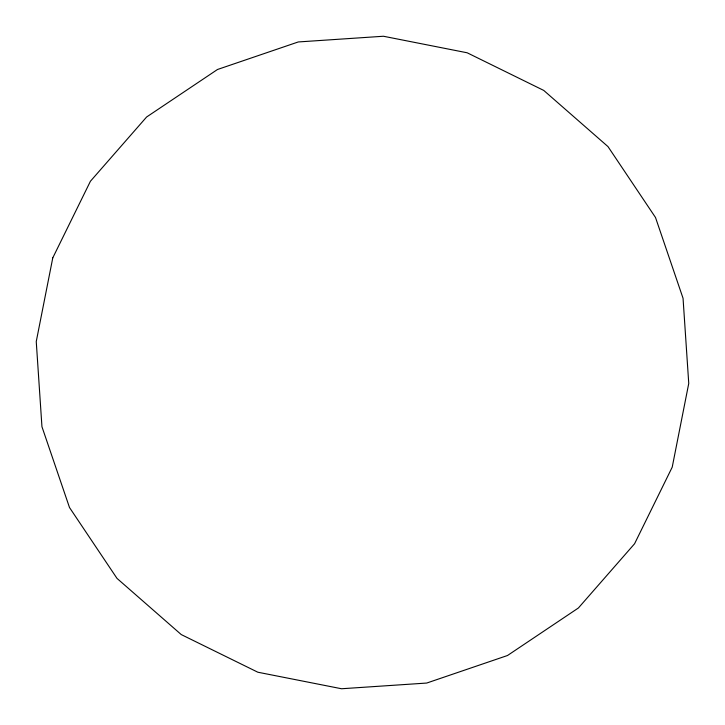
<?xml version="1.0" encoding="UTF-8"?>
<svg xmlns="http://www.w3.org/2000/svg" width="725" height="725" viewBox="0 0 725 725"><rect width="100%" height="100%" fill="white"/><g stroke="black" fill="none" stroke-linecap="round" stroke-linejoin="round"><path stroke-width="1.09" d="M52.78 257.846L36.25 341.566L41.95 426.717L69.491 507.5L117.006 578.396L181.25 634.574L257.846 672.22L341.566 688.75L426.717 683.05L507.5 655.509L578.396 607.994L634.574 543.75L672.22 467.154L688.75 383.434L683.05 298.283L655.509 217.5L607.994 146.604L543.75 90.426L467.154 52.78L383.434 36.25L298.283 41.95L217.5 69.491L146.604 117.006L90.426 181.25L52.78 257.846"/></g></svg>
